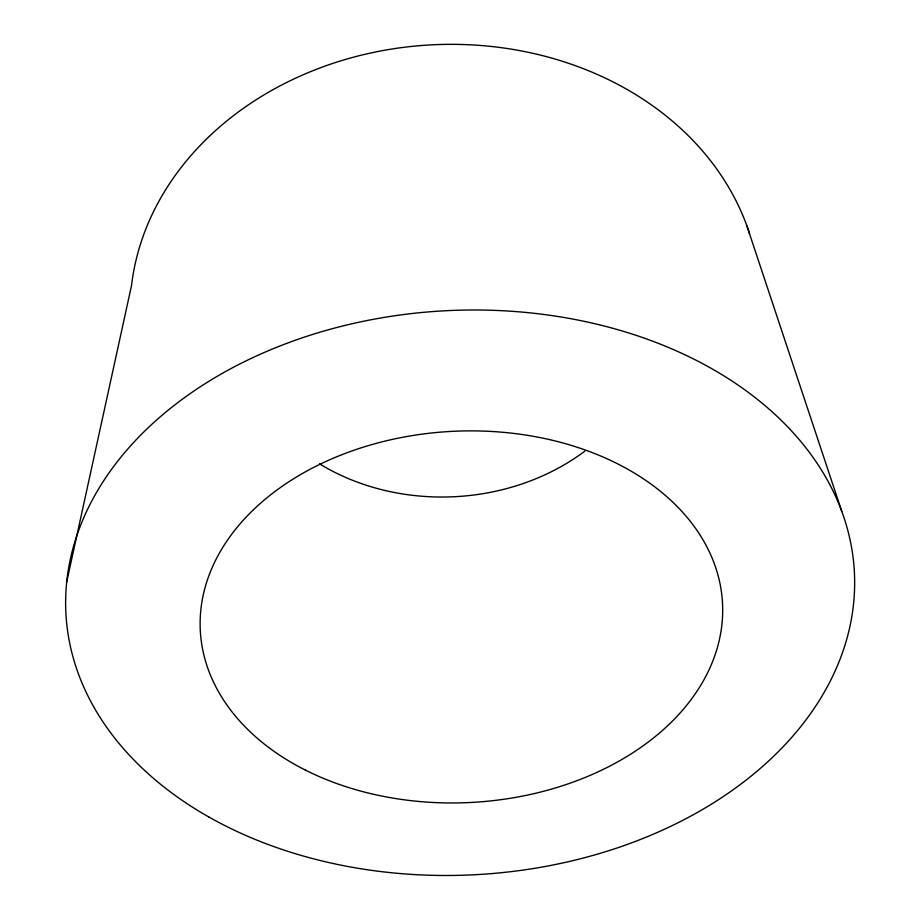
<?xml version="1.0" encoding="UTF-8"?>
<svg xmlns="http://www.w3.org/2000/svg" width="921" height="921" viewBox="0 0 921 921"><rect width="100%" height="100%" fill="white"/><g stroke="black" fill="none" stroke-linecap="round" stroke-linejoin="round"><path stroke-width="1.38" d="M66.669 582.118L131.507 285.637A315.258 261.599 -3 0 1 419.539 45.67A315.258 261.599 -3 0 1 749.613 233.761M746.827 225.645L841.725 511.224M584.766 451.198A209.286 172.929 -3 0 1 319.529 463.862M305.3 770.048A261.46 185.789 -3 0 0 720.913 631.841A261.46 185.789 -3 0 0 358.004 448.861A261.46 185.789 -3 0 0 305.3 770.048M208.71 816.915A394.787 282.379 -3 0 0 849.15 629.872A394.787 282.379 -3 0 0 322.557 331.433A394.787 282.379 -3 0 0 208.71 816.915"/></g></svg>
